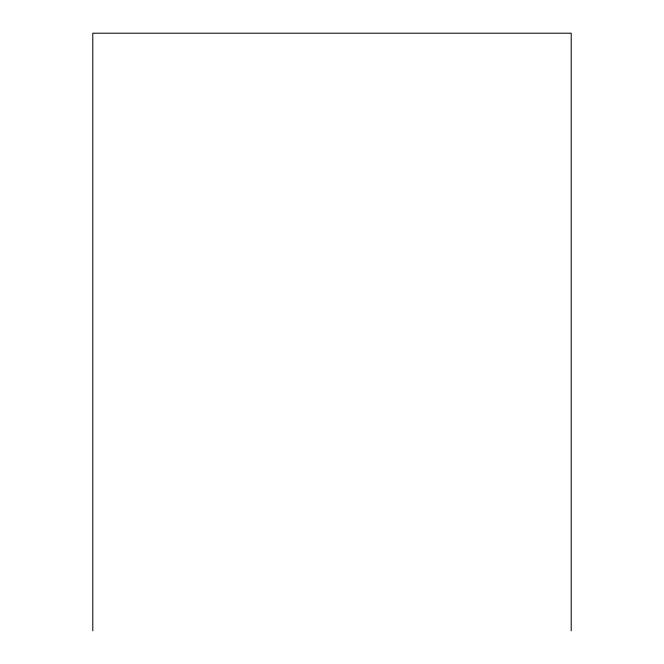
<?xml version="1.0" encoding="UTF-8"?>
<svg xmlns="http://www.w3.org/2000/svg" width="664" height="664" viewBox="0 0 664 664"><rect width="100%" height="100%" fill="white"/><g stroke="black" fill="none" stroke-linecap="round" stroke-linejoin="round"><path stroke-width="1" d="M571.214 630.8L571.214 33.2L92.786 33.2L92.786 630.8"/></g></svg>
